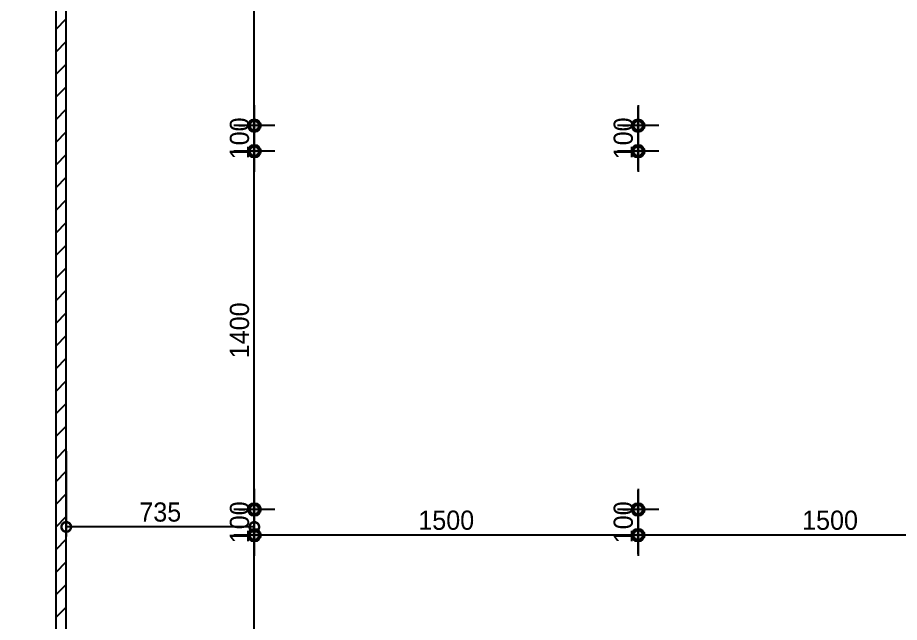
# Model space of a CAD drawing. Header units: inches. Extents: x -4181 to 116552, y 25636 to 44656.
# Drawn here: x 43097 to 46543, y 35096 to 37458 of the extents above; entities that cross this region are included whole.
import ezdxf

# ---------------------------------------------------------------- set-up
doc = ezdxf.new("R2010")
doc.units = ezdxf.units.IN
doc.header["$LTSCALE"] = 50
doc.header["$MEASUREMENT"] = 0
for name, color, linetype in [('02-wal', 2, 'Continuous'), ('03-WAL NEW', 3, 'Continuous'), ('07-dim wal', 5, 'Continuous'), ('6fur', 6, 'Continuous'), ('RC-LIGHT', 7, 'Continuous')]:
    doc.layers.add(name, color=color, linetype=linetype)
doc.styles.add('스타일1', font='HY울릉도M.TTF')
doc.dimstyles.new('30', dxfattribs={"dimscale": 30, "dimtxt": 2.5, "dimasz": 2.5, "dimexe": 1.25, "dimexo": 2, "dimtad": 1, "dimdec": 0, "dimtxsty": '스타일1', "dimblk": 'DOTSMALL', "dimcen": 2.5, "dimclrd": 1, "dimclre": 1, "dimclrt": 2, "dimadec": 0, "dimazin": 0, "dimtfac": 1, "dimtix": 1, "dimtmove": 0, "dimatfit": 3, "dimldrblk": 'DOTSMALL', "dimfxl": 1.25, "dimarcsym": 0})

# ---------------------------------------------------------------- blocks, each defined once
blk = doc.blocks.new('asfsd')
at = {"layer": '03-WAL NEW'}
h = blk.add_hatch(dxfattribs=at)
h.set_pattern_fill('ANSI31', color=256, scale=500)
h.paths.add_polyline_path([(18156, 40221.5), (18115.6, 40213.7), (18115.6, 40129.2), (17915.6, 40128.7), (17915.6, 40089.2), (18115.6, 40089.2), (18155.6, 40089.2)])
h.paths.add_polyline_path([(18155.6, 39319.2), (18015.6, 39319.2), (17915.6, 39318.9), (17915.6, 39257.4), (18115.6, 39257.4), (18115.6, 35287.4), (18155.6, 35287.4)])
at = {"layer": '02-wal'}
blk.add_line((18115.6, 35287.4), (18115.6, 39257.4), dxfattribs=at)
at = {"layer": '03-WAL NEW'}
blk.add_lwpolyline([(18115.6, 35287.4), (18155.6, 35287.4), (18155.6, 39319.2)], dxfattribs=at)
blk = doc.blocks.new('cjswjdeh')
at = {"layer": '6fur'}
blk.add_blockref('asfsd', (25131.8, -291.7), dxfattribs=at)
blk = doc.blocks.new('1')
at = {"linetype": 'Continuous'}
h = blk.add_hatch(color=4, dxfattribs=at)
h.dxf.hatch_style = 1
edge = h.paths.add_edge_path()
edge.add_arc((11539653.5, -14273503.8), 37.5, 0, 360)
at = {"color": 1, "linetype": 'Continuous'}
for p, q in [((11539653.5, -14273637.1), (11539653.5, -14273370.5)), ((11539520.2, -14273503.8), (11539786.8, -14273503.8))]:
    blk.add_line(p, q, dxfattribs=at)
at = {"color": 4, "linetype": 'Continuous'}
for radius in [41.5, 37.5]:
    blk.add_circle((11539653.5, -14273503.8), radius, dxfattribs=at)
blk = doc.blocks.new('_DOTSMALL')
at = {"color": 0, "linetype": 'ByBlock', "const_width": 0.5}
blk.add_lwpolyline([(-0.0625, 0, 1), (0.0625, 0, 1)], format="xyb", close=True, dxfattribs=at)
blk = doc.blocks.new('*D1249')
at = {"layer": '07-dim wal', "color": 1, "lineweight": -2}
for p, q in [((45522.4, 36861.6), (45522.4, 37111.6)), ((45462.4, 37036.6), (45484.9, 37036.6)), ((45462.4, 36936.6), (45484.9, 36936.6))]:
    blk.add_line(p, q, dxfattribs=at)
at = {"layer": 'Defpoints', "color": 0}
for p in [(45522.4, 37036.6), (45522.4, 37036.6), (45522.4, 36936.6)]:
    blk.add_point(p, dxfattribs=at)
at = {"layer": '07-dim wal', "color": 1, "lineweight": -2, "xscale": 75, "yscale": 75, "zscale": 75}
for p, rotation in [((45522.4, 37036.6), 270), ((45522.4, 36936.6), 90)]:
    blk.add_blockref('_DOTSMALL', p, dxfattribs=dict(at, rotation=rotation))
at = {"layer": '07-dim wal', "color": 2, "insert": (45464.7, 36986.6), "char_height": 75, "attachment_point": 5, "rotation": 90, "style": '스타일1'}
blk.add_mtext('100', dxfattribs=at)
blk = doc.blocks.new('*D1250')
at = {"layer": '07-dim wal', "color": 1, "lineweight": -2}
for p, q in [((44022.4, 36861.6), (44022.4, 37111.6)), ((43962.4, 37036.6), (43984.9, 37036.6)), ((43962.4, 36936.6), (43984.9, 36936.6))]:
    blk.add_line(p, q, dxfattribs=at)
at = {"layer": 'Defpoints', "color": 0}
for p in [(44022.4, 37036.6), (44022.4, 37036.6), (44022.4, 36936.6)]:
    blk.add_point(p, dxfattribs=at)
at = {"layer": '07-dim wal', "color": 1, "lineweight": -2, "xscale": 75, "yscale": 75, "zscale": 75}
for p, rotation in [((44022.4, 37036.6), 270), ((44022.4, 36936.6), 90)]:
    blk.add_blockref('_DOTSMALL', p, dxfattribs=dict(at, rotation=rotation))
at = {"layer": '07-dim wal', "color": 2, "insert": (43964.7, 36986.6), "char_height": 75, "attachment_point": 5, "rotation": 90, "style": '스타일1'}
blk.add_mtext('100', dxfattribs=at)
blk = doc.blocks.new('*D1252')
at = {"layer": '07-dim wal', "color": 1, "lineweight": -2}
for p, q in [((45522.4, 35361.6), (45522.4, 35611.6)), ((45462.4, 35536.6), (45484.9, 35536.6)), ((45462.4, 35436.6), (45484.9, 35436.6))]:
    blk.add_line(p, q, dxfattribs=at)
at = {"layer": 'Defpoints', "color": 0}
for p in [(45522.4, 35536.6), (45522.4, 35536.6), (45522.4, 35436.6)]:
    blk.add_point(p, dxfattribs=at)
at = {"layer": '07-dim wal', "color": 1, "lineweight": -2, "xscale": 75, "yscale": 75, "zscale": 75}
for p, rotation in [((45522.4, 35536.6), 270), ((45522.4, 35436.6), 90)]:
    blk.add_blockref('_DOTSMALL', p, dxfattribs=dict(at, rotation=rotation))
at = {"layer": '07-dim wal', "color": 2, "insert": (45464.7, 35486.6), "char_height": 75, "attachment_point": 5, "rotation": 90, "style": '스타일1'}
blk.add_mtext('100', dxfattribs=at)
blk = doc.blocks.new('*D1253')
at = {"layer": '07-dim wal', "color": 1, "lineweight": -2}
for p, q in [((44022.4, 35361.6), (44022.4, 35611.6)), ((43962.4, 35536.6), (43984.9, 35536.6)), ((43962.4, 35436.6), (43984.9, 35436.6))]:
    blk.add_line(p, q, dxfattribs=at)
at = {"layer": 'Defpoints', "color": 0}
for p in [(44022.4, 35536.6), (44022.4, 35536.6), (44022.4, 35436.6)]:
    blk.add_point(p, dxfattribs=at)
at = {"layer": '07-dim wal', "color": 1, "lineweight": -2, "xscale": 75, "yscale": 75, "zscale": 75}
for p, rotation in [((44022.4, 35536.6), 270), ((44022.4, 35436.6), 90)]:
    blk.add_blockref('_DOTSMALL', p, dxfattribs=dict(at, rotation=rotation))
at = {"layer": '07-dim wal', "color": 2, "insert": (43964.7, 35486.6), "char_height": 75, "attachment_point": 5, "rotation": 90, "style": '스타일1'}
blk.add_mtext('100', dxfattribs=at)
blk = doc.blocks.new('*D1300')
at = {"layer": '07-dim wal', "color": 1, "lineweight": -2}
for p, q in [((43962.4, 35436.6), (43984.9, 35436.6)), ((44022.4, 34424.1), (44022.4, 35436.6)), ((43962.4, 34424.1), (43984.9, 34424.1))]:
    blk.add_line(p, q, dxfattribs=at)
at = {"layer": 'Defpoints', "color": 0}
for p in [(44022.4, 35436.6), (44022.4, 35436.6), (44022.4, 34424.1)]:
    blk.add_point(p, dxfattribs=at)
at = {"layer": '07-dim wal', "color": 1, "lineweight": -2, "xscale": 75, "yscale": 75, "zscale": 75}
for p, rotation in [((44022.4, 35436.6), 90), ((44022.4, 34424.1), 270)]:
    blk.add_blockref('_DOTSMALL', p, dxfattribs=dict(at, rotation=rotation))
at = {"layer": '07-dim wal', "color": 2, "insert": (43964.7, 34930.3), "char_height": 75, "attachment_point": 5, "rotation": 90, "style": '스타일1'}
blk.add_mtext('1013', dxfattribs=at)
blk = doc.blocks.new('*D1301')
at = {"layer": '07-dim wal', "color": 1, "lineweight": -2}
for p, q in [((43287.4, 35764.1), (43287.4, 35431)), ((44022.4, 35528.5), (44022.4, 35506)), ((44022.4, 35468.5), (43287.4, 35468.5))]:
    blk.add_line(p, q, dxfattribs=at)
at = {"layer": 'Defpoints', "color": 0}
for p in [(43287.4, 35824.1), (43287.4, 35468.5), (44022.4, 35468.5)]:
    blk.add_point(p, dxfattribs=at)
at = {"layer": '07-dim wal', "color": 1, "lineweight": -2, "xscale": 75, "yscale": 75, "zscale": 75, "rotation": 180}
blk.add_blockref('_DOTSMALL', (43287.4, 35468.5), dxfattribs=at)
at = {"layer": '07-dim wal', "color": 1, "lineweight": -2, "xscale": 75, "yscale": 75, "zscale": 75}
blk.add_blockref('_DOTSMALL', (44022.4, 35468.5), dxfattribs=at)
at = {"layer": '07-dim wal', "color": 2, "insert": (43654.9, 35526.3), "char_height": 75, "attachment_point": 5, "style": '스타일1'}
blk.add_mtext('735', dxfattribs=at)
blk = doc.blocks.new('*D1302')
at = {"layer": '07-dim wal', "color": 1, "lineweight": -2}
for p, q in [((43962.4, 36936.6), (43984.9, 36936.6)), ((44022.4, 35536.6), (44022.4, 36936.6)), ((43962.4, 35536.6), (43984.9, 35536.6))]:
    blk.add_line(p, q, dxfattribs=at)
at = {"layer": 'Defpoints', "color": 0}
for p in [(44022.4, 36936.6), (44022.4, 36936.6), (44022.4, 35536.6)]:
    blk.add_point(p, dxfattribs=at)
at = {"layer": '07-dim wal', "color": 1, "lineweight": -2, "xscale": 75, "yscale": 75, "zscale": 75}
for p, rotation in [((44022.4, 36936.6), 90), ((44022.4, 35536.6), 270)]:
    blk.add_blockref('_DOTSMALL', p, dxfattribs=dict(at, rotation=rotation))
at = {"layer": '07-dim wal', "color": 2, "insert": (43964.7, 36236.6), "char_height": 75, "attachment_point": 5, "rotation": 90, "style": '스타일1'}
blk.add_mtext('1400', dxfattribs=at)
blk = doc.blocks.new('*D1303')
at = {"layer": '07-dim wal', "color": 1, "lineweight": -2}
for p, q in [((43962.4, 38436.6), (43984.9, 38436.6)), ((44022.4, 37036.6), (44022.4, 38436.6)), ((43962.4, 37036.6), (43984.9, 37036.6))]:
    blk.add_line(p, q, dxfattribs=at)
at = {"layer": 'Defpoints', "color": 0}
for p in [(44022.4, 38436.6), (44022.4, 38436.6), (44022.4, 37036.6)]:
    blk.add_point(p, dxfattribs=at)
at = {"layer": '07-dim wal', "color": 1, "lineweight": -2, "xscale": 75, "yscale": 75, "zscale": 75}
for p, rotation in [((44022.4, 38436.6), 90), ((44022.4, 37036.6), 270)]:
    blk.add_blockref('_DOTSMALL', p, dxfattribs=dict(at, rotation=rotation))
at = {"layer": '07-dim wal', "color": 2, "insert": (43964.7, 37736.6), "char_height": 75, "attachment_point": 5, "rotation": 90, "style": '스타일1'}
blk.add_mtext('1400', dxfattribs=at)
blk = doc.blocks.new('*D1305')
at = {"layer": '07-dim wal', "color": 1, "lineweight": -2}
for p, q in [((45522.4, 35496.6), (45522.4, 35474.1)), ((47022.4, 35496.6), (47022.4, 35474.1)), ((47022.4, 35436.6), (45522.4, 35436.6))]:
    blk.add_line(p, q, dxfattribs=at)
at = {"layer": 'Defpoints', "color": 0}
for p in [(45522.4, 35436.6), (45522.4, 35436.6), (47022.4, 35436.6)]:
    blk.add_point(p, dxfattribs=at)
at = {"layer": '07-dim wal', "color": 1, "lineweight": -2, "xscale": 75, "yscale": 75, "zscale": 75, "rotation": 180}
blk.add_blockref('_DOTSMALL', (45522.4, 35436.6), dxfattribs=at)
at = {"layer": '07-dim wal', "color": 1, "lineweight": -2, "xscale": 75, "yscale": 75, "zscale": 75}
blk.add_blockref('_DOTSMALL', (47022.4, 35436.6), dxfattribs=at)
at = {"layer": '07-dim wal', "color": 2, "insert": (46272.4, 35494.3), "char_height": 75, "attachment_point": 5, "style": '스타일1'}
blk.add_mtext('1500', dxfattribs=at)
blk = doc.blocks.new('*D1306')
at = {"layer": '07-dim wal', "color": 1, "lineweight": -2}
for p, q in [((44022.4, 35496.6), (44022.4, 35474.1)), ((45522.4, 35496.6), (45522.4, 35474.1)), ((45522.4, 35436.6), (44022.4, 35436.6))]:
    blk.add_line(p, q, dxfattribs=at)
at = {"layer": 'Defpoints', "color": 0}
for p in [(44022.4, 35436.6), (44022.4, 35436.6), (45522.4, 35436.6)]:
    blk.add_point(p, dxfattribs=at)
at = {"layer": '07-dim wal', "color": 1, "lineweight": -2, "xscale": 75, "yscale": 75, "zscale": 75, "rotation": 180}
blk.add_blockref('_DOTSMALL', (44022.4, 35436.6), dxfattribs=at)
at = {"layer": '07-dim wal', "color": 1, "lineweight": -2, "xscale": 75, "yscale": 75, "zscale": 75}
blk.add_blockref('_DOTSMALL', (45522.4, 35436.6), dxfattribs=at)
at = {"layer": '07-dim wal', "color": 2, "insert": (44772.4, 35494.3), "char_height": 75, "attachment_point": 5, "style": '스타일1'}
blk.add_mtext('1500', dxfattribs=at)

msp = doc.modelspace()

# ---------------------------------------------------------------- block references
at = {"layer": '07-dim wal'}
msp.add_blockref('cjswjdeh', (0, 0), dxfattribs=at)
at = {"layer": 'RC-LIGHT', "xscale": 0.6024096385271789, "yscale": 0.6024096385271789, "zscale": 0.6024096385271789, "rotation": 180}
for p in [(6995620.9, -8561459.7), (6997120.9, -8561459.7), (6995620.9, -8561559.7), (6997120.9, -8561559.7), (6995620.9, -8562959.7), (6997120.9, -8562959.7), (6995620.9, -8563059.7), (6997120.9, -8563059.7)]:
    msp.add_blockref('1', p, dxfattribs=at)

# ---------------------------------------------------------------- dimensions: what is measured, and where the dimension line sits
at = {"layer": '07-dim wal'}
for base, p1, p2, picture, middle in [((44022.4, 38436.6), (44022.4, 37036.6), (44022.4, 38436.6), '*D1303', (43964.7, 37736.6)), ((44022.4, 37036.6), (44022.4, 36936.6), (44022.4, 37036.6), '*D1250', (43964.7, 36986.6)), ((45522.4, 37036.6), (45522.4, 36936.6), (45522.4, 37036.6), '*D1249', (45464.7, 36986.6)), ((44022.4, 36936.6), (44022.4, 35536.6), (44022.4, 36936.6), '*D1302', (43964.7, 36236.6)), ((44022.4, 35536.6), (44022.4, 35436.6), (44022.4, 35536.6), '*D1253', (43964.7, 35486.6)), ((45522.4, 35536.6), (45522.4, 35436.6), (45522.4, 35536.6), '*D1252', (45464.7, 35486.6)), ((44022.4175242, 35436.569598), (44022.4175242, 34424.069598), (44022.4175242, 35436.569598), '*D1300', (43964.6695216, 34930.319598))]:
    dim = msp.add_linear_dim(base=base, p1=p1, p2=p2, angle=90, dimstyle='30', dxfattribs=at)
    dim.commit()
    dim.dimension.update_dxf_attribs({"geometry": picture, "text_midpoint": middle})
for base, p1, p2, picture, middle in [((43287.4, 35468.5), (44022.4, 35468.5), (43287.4, 35824.1), '*D1301', (43654.9, 35526.3)), ((44022.4, 35436.6), (45522.4, 35436.6), (44022.4, 35436.6), '*D1306', (44772.4, 35494.3)), ((45522.4, 35436.6), (47022.4, 35436.6), (45522.4, 35436.6), '*D1305', (46272.4, 35494.3))]:
    dim = msp.add_linear_dim(base=base, p1=p1, p2=p2, dimstyle='30', dxfattribs=at)
    dim.commit()
    dim.dimension.update_dxf_attribs({"geometry": picture, "text_midpoint": middle})

doc.saveas('drawing.dxf')
